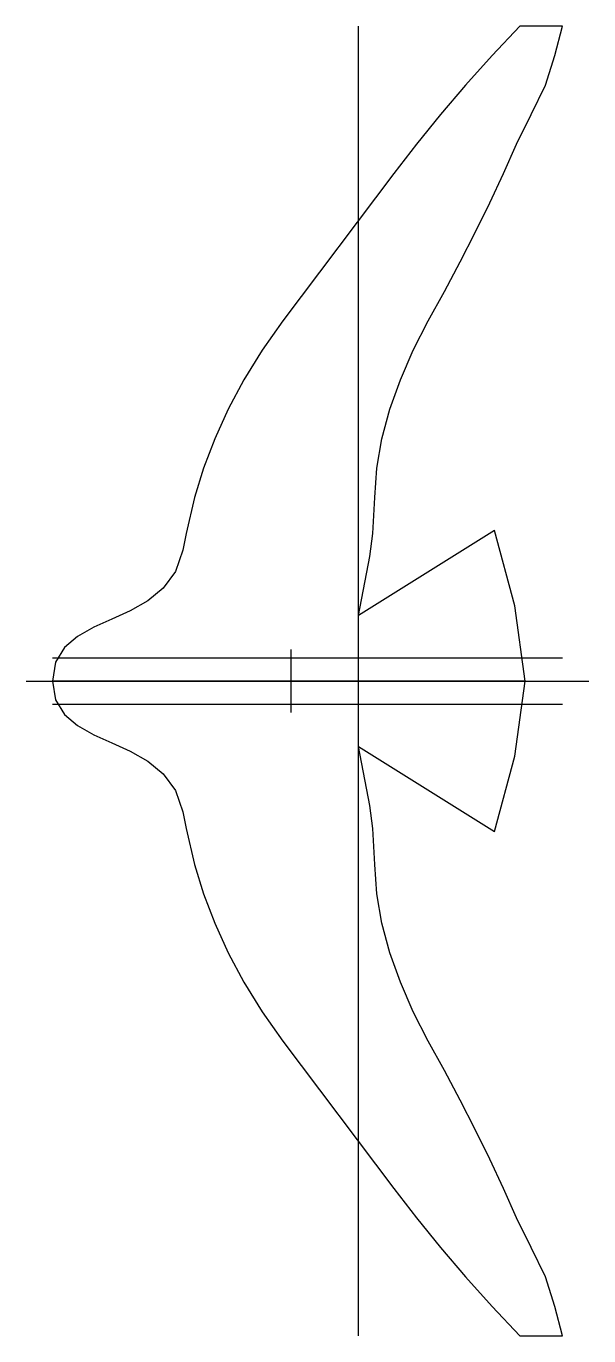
# Model space of a CAD drawing. Header units: millimetres. Extents: x -28 to 80, y -125 to 125.
import ezdxf

# ---------------------------------------------------------------- set-up
doc = ezdxf.new("R2010")
doc.units = ezdxf.units.MM
for name, color, linetype in [('CENTRELINE', 7, 'CONTINUOUS'), ('CG_TARGET', 7, 'CONTINUOUS'), ('HINGE_FOLD', 3, 'CONTINUOUS'), ('OUTLINE_LEFT', 4, 'CONTINUOUS'), ('OUTLINE_RIGHT', 6, 'CONTINUOUS'), ('ROOT_STRIP_EDGE', 4, 'CONTINUOUS')]:
    doc.layers.add(name, color=color, linetype=linetype)

msp = doc.modelspace()

# ---------------------------------------------------------------- linework, layer by layer
at = {"layer": 'CENTRELINE'}
msp.add_line((-27.5, 0), (79.94136, 0), dxfattribs=at)
at = {"layer": 'CG_TARGET'}
msp.add_line((23.1, -6), (23.1, 6), dxfattribs=at)
at = {"layer": 'HINGE_FOLD'}
msp.add_line((35.95341, -125), (35.95341, 125), dxfattribs=at)
at = {"layer": 'OUTLINE_LEFT'}
for p, q in [((-22.5, 0), (-21.88382, -3.62017)), ((67.78845, 0), (-22.5, 0)), ((65.83937, -14.375), (67.78845, 0)), ((-21.88382, -3.62017), (-20.19833, -6.38282)), ((-20.19833, -6.38282), (-17.68812, -8.51617)), ((-17.68812, -8.51617), (-14.5978, -10.24845)), ((-14.5978, -10.24845), (-11.17193, -11.80787)), ((-11.17193, -11.80787), (-7.65512, -13.42267)), ((38.14019, -23.75), (35.95341, -12.5)), ((35.95341, -12.5), (61.9412, -28.75)), ((-7.65512, -13.42267), (-4.29196, -15.32106)), ((61.9412, -28.75), (65.83937, -14.375)), ((-4.29196, -15.32106), (-1.32703, -17.73126)), ((-1.32703, -17.73126), (0.99507, -20.8815)), ((0.99507, -20.8815), (2.42975, -25)), ((2.42975, -25), (3.03967, -28.1375)), ((38.71267, -28.1375), (38.14019, -23.75)), ((3.03967, -28.1375), (4.64967, -35)), ((39.07098, -35), (38.71267, -28.1375)), ((4.64967, -35), (6.39087, -40.625)), ((39.47159, -40.625), (39.07098, -35)), ((6.39087, -40.625), (8.52786, -46.25)), ((40.39565, -46.25), (39.47159, -40.625)), ((8.52786, -46.25), (11.08002, -51.875)), ((41.94895, -51.875), (40.39565, -46.25)), ((11.08002, -51.875), (14.07181, -57.5)), ((43.95688, -57.5), (41.94895, -51.875)), ((14.07181, -57.5), (17.53368, -63.125)), ((46.40486, -63.125), (43.95688, -57.5)), ((17.53368, -63.125), (21.50356, -68.75)), ((49.28574, -68.75), (46.40486, -63.125)), ((21.50356, -68.75), (42.69727, -96.875)), ((52.35406, -74.375), (49.28574, -68.75)), ((55.3524, -80), (52.35406, -74.375)), ((58.26238, -85.625), (55.3524, -80)), ((61.0656, -91.25), (58.26238, -85.625)), ((63.61915, -96.875), (61.0656, -91.25)), ((42.69727, -96.875), (47.04511, -102.5)), ((66.11131, -102.5), (63.61915, -96.875)), ((47.04511, -102.5), (51.6168, -108.125)), ((68.91948, -108.125), (66.11131, -102.5)), ((51.6168, -108.125), (56.42142, -113.75)), ((71.67438, -113.75), (68.91948, -108.125)), ((56.42142, -113.75), (61.4689, -119.375)), ((73.45337, -119.375), (71.67438, -113.75)), ((61.4689, -119.375), (66.77013, -125)), ((74.94136, -125), (73.45337, -119.375)), ((66.77013, -125), (74.94136, -125))]:
    msp.add_line(p, q, dxfattribs=at)
at = {"layer": 'OUTLINE_RIGHT'}
for p, q in [((66.77013, 125), (61.4689, 119.375)), ((74.94136, 125), (66.77013, 125)), ((73.45337, 119.375), (74.94136, 125)), ((61.4689, 119.375), (56.42142, 113.75)), ((71.67438, 113.75), (73.45337, 119.375)), ((56.42142, 113.75), (51.6168, 108.125)), ((68.91948, 108.125), (71.67438, 113.75)), ((51.6168, 108.125), (47.04511, 102.5)), ((66.11131, 102.5), (68.91948, 108.125)), ((47.04511, 102.5), (42.69727, 96.875)), ((63.61915, 96.875), (66.11131, 102.5)), ((42.69727, 96.875), (21.50356, 68.75)), ((61.0656, 91.25), (63.61915, 96.875)), ((58.26238, 85.625), (61.0656, 91.25)), ((55.3524, 80), (58.26238, 85.625)), ((52.35406, 74.375), (55.3524, 80)), ((49.28574, 68.75), (52.35406, 74.375)), ((21.50356, 68.75), (17.53368, 63.125)), ((46.40486, 63.125), (49.28574, 68.75)), ((17.53368, 63.125), (14.07181, 57.5)), ((43.95688, 57.5), (46.40486, 63.125)), ((14.07181, 57.5), (11.08002, 51.875)), ((41.94895, 51.875), (43.95688, 57.5)), ((11.08002, 51.875), (8.52786, 46.25)), ((40.39565, 46.25), (41.94895, 51.875)), ((8.52786, 46.25), (6.39087, 40.625)), ((39.47159, 40.625), (40.39565, 46.25)), ((6.39087, 40.625), (4.64967, 35)), ((39.07098, 35), (39.47159, 40.625)), ((4.64967, 35), (3.03967, 28.1375)), ((38.71267, 28.1375), (39.07098, 35)), ((3.03967, 28.1375), (2.42975, 25)), ((61.9412, 28.75), (35.95341, 12.5)), ((38.14019, 23.75), (38.71267, 28.1375)), ((65.83937, 14.375), (61.9412, 28.75)), ((2.42975, 25), (0.99507, 20.8815)), ((35.95341, 12.5), (38.14019, 23.75)), ((0.99507, 20.8815), (-1.32703, 17.73126)), ((-1.32703, 17.73126), (-4.29196, 15.32106)), ((-4.29196, 15.32106), (-7.65512, 13.42267)), ((-7.65512, 13.42267), (-11.17193, 11.80787)), ((67.78845, 0), (65.83937, 14.375)), ((-14.5978, 10.24845), (-17.68812, 8.51617)), ((-11.17193, 11.80787), (-14.5978, 10.24845)), ((-17.68812, 8.51617), (-20.19833, 6.38282)), ((-20.19833, 6.38282), (-21.88382, 3.62017)), ((-21.88382, 3.62017), (-22.5, 0)), ((-22.5, 0), (67.78845, 0))]:
    msp.add_line(p, q, dxfattribs=at)
at = {"layer": 'ROOT_STRIP_EDGE'}
for p, q in [((-22.5, 4.4), (74.94136, 4.4)), ((-22.5, -4.4), (74.94136, -4.4))]:
    msp.add_line(p, q, dxfattribs=at)

doc.saveas('drawing.dxf')
